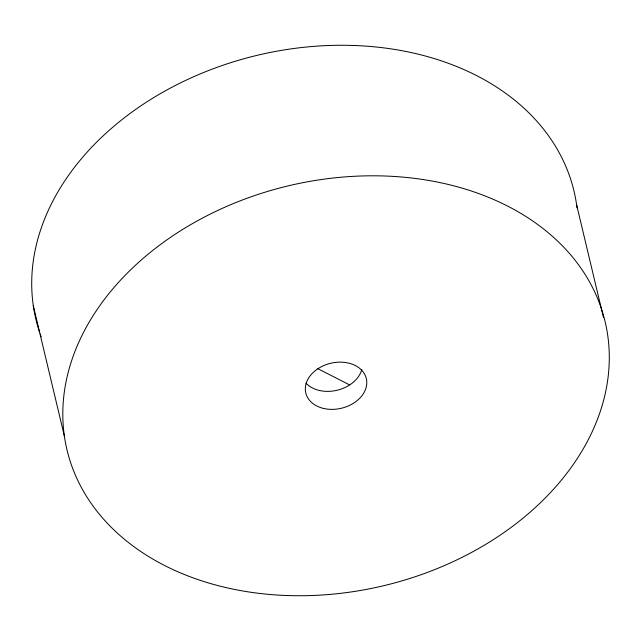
<?xml version="1.0" encoding="UTF-8"?>
<svg xmlns="http://www.w3.org/2000/svg" width="641" height="641" viewBox="0 0 641 641"><rect width="100%" height="100%" fill="white"/><g stroke="black" fill="none" stroke-linecap="round" stroke-linejoin="round"><path stroke-width="0.96" d="M317.383 368.463L349.433 384.808M576.628 204.888L603.437 317.407M33.276 305.589L64.372 436.112M361.845 369.456A31.113 23.124 -13.4 0 1 337.43 390.177A31.113 23.124 -13.4 0 1 306.021 383.214M39.574 332.238A276.591 205.545 -13.4 0 1 259.613 54.749A276.591 205.545 -13.4 0 1 577.012 207.796M41.192 336.854A276.591 205.545 -13.4 0 1 40.207 334.097M323.617 408.453A31.113 23.124 -13.4 0 0 366.612 380.097A31.113 23.124 -13.4 0 0 317.92 368.735A31.113 23.124 -13.4 0 0 323.617 408.453M225.52 587.477A276.591 205.545 -13.4 0 0 607.724 335.411A276.591 205.545 -13.4 0 0 174.905 234.406A276.591 205.545 -13.4 0 0 225.52 587.477"/></g></svg>
